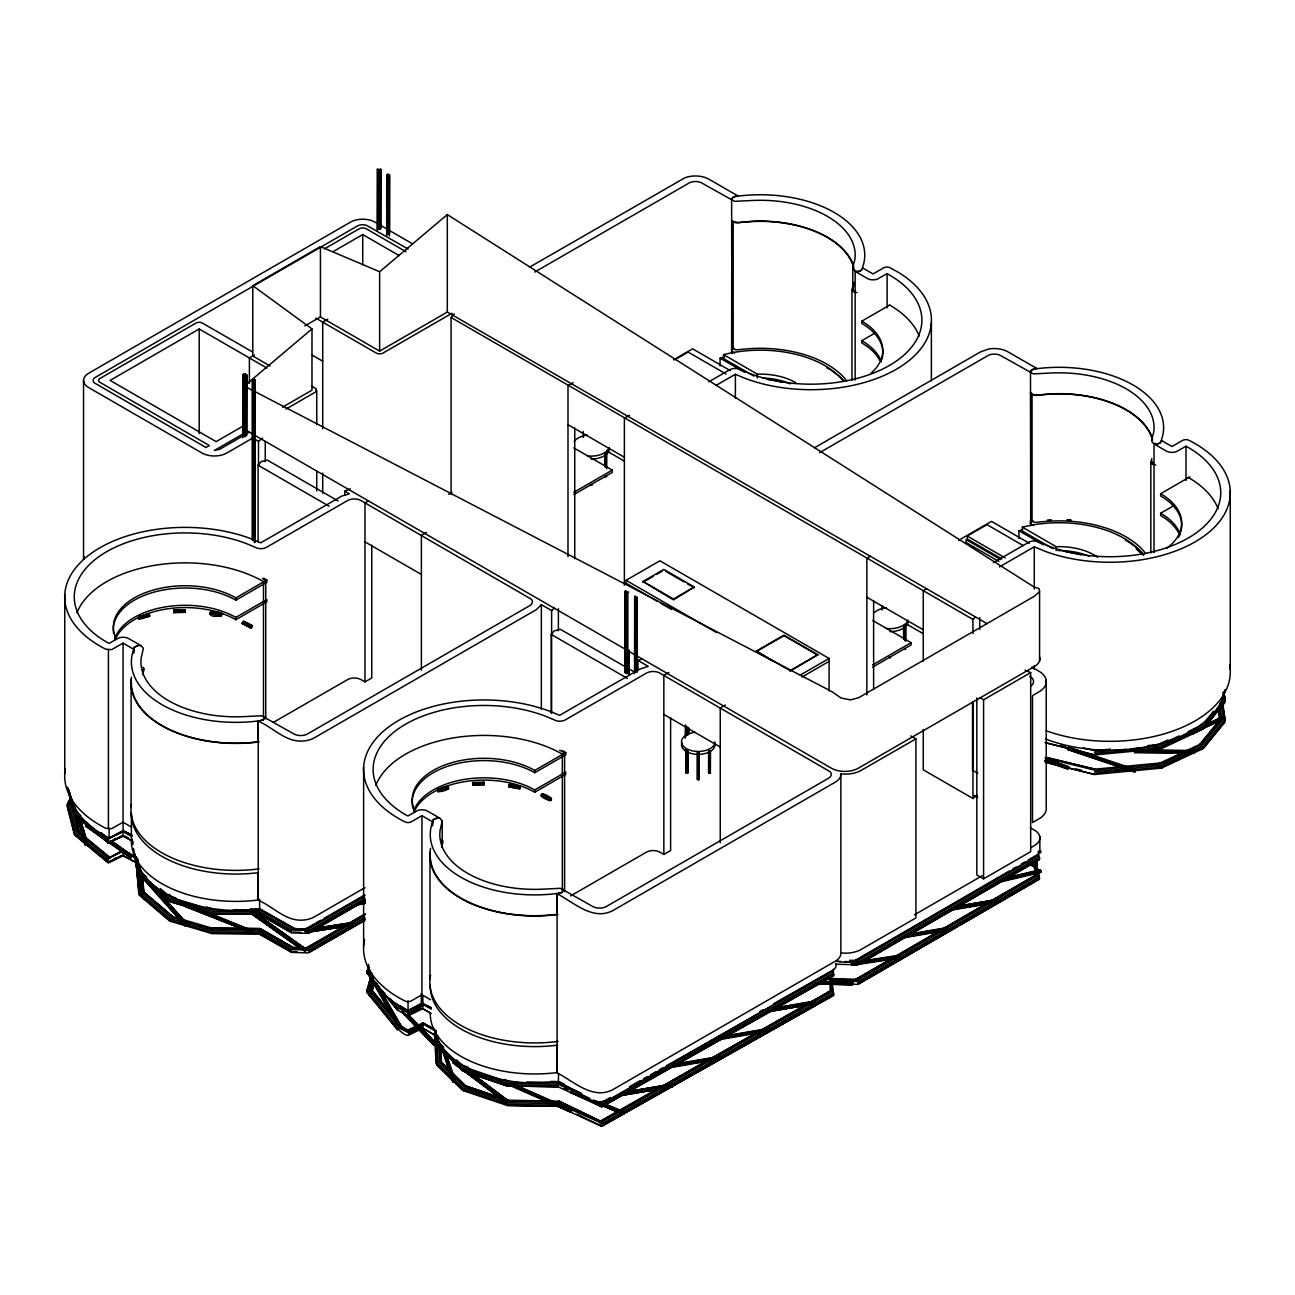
<?xml version="1.0" encoding="UTF-8"?>
<svg xmlns="http://www.w3.org/2000/svg" width="1295" height="1295" viewBox="0 0 1295 1295"><rect width="100%" height="100%" fill="white"/><g stroke="black" fill="none" stroke-linecap="round" stroke-linejoin="round"><path stroke-width="1.5" d="M1067.582 768.663L1068.666 766.624L1045.826 758.498M626.731 1093.32L622.879 1093.967L623.899 1095.101L624.918 1093.385L623.284 1092.446M623.899 1095.101L671.992 1086.861L673.011 1085.161L672.008 1084.028L623.915 1092.268M670.972 1066.206L671.992 1067.339L673.011 1066.497L672.008 1064.49M719.453 1058.743L721.105 1058.274L720.101 1056.267L675.844 1063.842M719.453 1039.205L721.105 1038.736L720.732 1037.085L768.825 1028.861M768.809 1031.16L769.198 1029.622L721.105 1037.862M813.05 1004.046L768.809 1011.622L769.198 1010.084M852.223 965.342L853.243 963.658L852.256 962.509L851.252 963.334L852.223 965.342L901.207 957.782M431.267 1009.161L422.817 1004.353L422.753 1008.659L429.746 1012.706M436.334 1031.581L422.817 1023.876L422.753 1028.198L434.99 1035.272L434.99 1032.601L436.706 1065.008L462.639 1090.455L507.106 1105.477L558.145 1106.367L601.544 1126.359L833.575 995.337L831.859 979.311L857.581 980.024L942.744 930.571M1038.833 851.382L1039.205 852.936L1040.549 852.806L1041.002 851.171L1039.27 850.637M173.902 612.697L173.805 609.977L185.136 610.091L185.136 612.325L173.87 612.713L173.805 609.977M185.169 612.308L185.072 609.589M483.941 782.131L484.039 784.867L472.74 785.272L472.675 782.52L483.941 782.131L484.039 783.491L472.772 783.88L472.675 782.52M472.772 785.256L472.772 783.88M131.96 836.489L123.041 831.714L122.976 836.036L132.721 841.297M451.081 494.512L451.081 317.469L454.286 313.876M210.599 611.612C239.866 612.632 205.306 621.665 210.826 611.645M221.494 613.765L220.976 616.452M508.854 786.292L509.696 784.187L508.935 786.842L520.121 788.509L520.363 786.324L509.453 784.155M815.526 983.65L852.094 984.896L853.292 983.196L852.401 982.047L823.766 981.545M436.01 1030.901L436.706 1045.47L462.639 1070.933L506.717 1085.89L557.643 1086.764L557.643 1084.077L506.717 1083.219L462.639 1068.245L436.706 1042.799M370.856 995.628L368.945 994.722L370.92 978.712M368.945 994.722L371.163 978.243M369.188 994.252L371.859 978M372.491 980.056L370.758 994.058L369.884 993.993M371.989 990.4L373.219 980.396M372.053 991.371L373.527 980.898M258.741 911.518L258.741 914.205L291.375 932.74L291.375 930.053L258.741 911.518L211.117 911.178L169.839 898.924L139.31 872.976L138.322 863.393M258.741 931.056L258.741 933.744L291.375 952.262L291.375 949.591L258.741 931.056L211.117 930.7L169.839 918.463L139.31 892.514L135.959 859.912L138.808 893.955L169.483 920.033L210.988 932.351L258.547 932.675L291.067 951.178M601.77 1105.509L618.039 1112.243L570.917 1092.219L585.389 1098.225M572.034 1090.244L570.852 1092.737M623.364 1113.943L624.498 1111.968L604.603 1103.728M1134.792 752.686L1135.148 749.886L1134.792 752.686L1193.715 753.156L1194.2 751.699L1193.569 750.436L1134.647 749.967M430.264 1012.641A104.474 60.315 0 0 0 556.769 1072.6L557.093 1072.794C573.717 1081.422 592.981 1100.378 613.134 1089.483L835.34 961.198A19.166 11.072 0 0 0 840.536 955.516L840.86 953.023L846.979 953.169A23.925 13.808 0 0 0 859.864 950.174L915.921 917.928L915.921 738.862L859.864 771.108A23.925 13.808 0 0 1 846.979 774.102L840.86 773.957L840.536 776.466A19.166 11.072 0 0 1 835.34 782.131L613.134 910.417C592.981 921.312 573.717 902.356 557.093 893.728L556.769 893.534A104.474 60.315 0 0 1 432.611 821.856L421.943 815.688L411.26 821.856A4.792 2.768 0 0 1 406.371 822.39L404.882 821.888A120.403 69.509 0 0 1 388.306 727.256A120.403 69.509 0 0 1 550.828 711.667L559.602 715.374L639.665 669.159L648.196 666.342L637.933 660.401L637.933 670.47M1067.63 749.643L1068.618 747.085L1135.456 769.538L1135.165 770.849L1134.598 772.128L1067.63 749.643L1068.618 747.085M1134.598 772.128L1135.456 769.538M503.334 1100.572L453.185 1062.904L454.707 1060.686M131.96 840.811L123.041 836.052L107.776 843.013L108.602 838.852L123.041 831.714M137.319 863.215L123.041 855.59L108.602 862.729L107.469 861.45L108.602 858.391L123.041 851.252L122.976 855.558L135.959 862.583L136.558 868.346M149.605 616.388L148.893 613.749L149.605 616.388L139.132 619.285L138.322 617.197M437.305 789.205C436.544 791.698 439.555 792.669 438.001 789.61C449.365 782.212 454.739 790.258 438.001 791.828M242.246 623.17L243.962 621.357L252.412 625.679L250.874 628.059L242.246 623.17L250.874 628.059M250.696 627.492L252.412 625.679M550.213 800.731C534.997 796.247 541.796 789.529 551.46 798.805C549.906 803.774 548.902 796.635 551.46 798.805M1030.367 864.85L1033.879 866.873L1033.879 864.186L1035.595 875.841M1037.327 865.173L1037.327 862.502M142.531 673.675L143.373 669.143M855.153 292.265L852.774 289.627L852.774 267.401L854.862 259.534A94.907 54.795 0 0 0 752.508 200.466L734.524 201.34L700.741 182.433A9.567 5.52 0 0 0 690.122 182.433L534.689 272.063M854.02 283.524L852.774 289.627M142.677 674.614L144.166 669.078A5.18 2.995 0 0 0 142.774 667.216M300.003 948.361L250.89 913.363L252.395 911.113M306.429 949.623L305.134 951.857M441.546 847.157L443.036 841.62A5.18 2.995 0 0 0 441.644 839.775M851.964 380.39L851.964 289.708L853.955 282.31M1150.834 552.949L1150.834 462.25L1151.838 458.559M242.829 437.791L242.829 375.097L245.111 373.786L246.762 374.741L246.762 435.395M246.568 434.084L246.762 374.741M252.395 539.999L252.395 380.261L254.047 379.322L255.244 380.002L255.244 438.633M255.099 542.265L255.244 380.002M377.314 169.256L378.787 170.908L381.07 169.596L377.314 169.256L377.12 230.623M386.703 235.771L386.703 175.116L388.338 174.161L389.536 174.857L389.536 233.488M389.39 236.03L389.536 174.857M624.967 672.607L624.967 591.734L626.035 590.536M635.311 596.024L634.955 597.351L637.237 597.141L637.237 671.959M685.411 749.465L686.706 750.938M686.026 772.807L687.92 772.629L686.026 772.807L686.123 750.469M698.41 778.683L698.685 779.719L697.406 778.975M710.21 772.338L709.385 773.261L709.093 772.225M889.05 657.196L890.442 658.006L890.134 656.889M518.874 1086.149L558.145 1086.829L601.544 1106.82L602.661 1105.574L601.544 1102.482L610.301 1097.545M705.338 1061.609L599.455 1122.457L608.245 1117.488M602.353 1126.197L601.544 1122.02L558.145 1102.029L507.106 1101.155L463.626 1086.392L438.05 1061.285L436.674 1037.522M368.686 964.338L367.084 973.079L397.565 1010.44M367.084 973.079L368.67 967.511M370.823 976.414L367.084 992.618L397.565 1029.962M397.096 1028.78L366.566 991.322L370.791 976.948L368.476 973.791M367.618 990.756L370.791 979.635M210.826 613.021L210.065 614.283M371.212 979.36L368.476 988.991L398.795 1026.077L408.2 1031.047C411.988 1042.831 394.878 1027.064 393.745 1024.232M371.26 985.058L370.176 988.846L395.299 1019.489M372.086 987.68L373.17 983.941M372.086 990.367L373.705 984.734M374.223 983.391L372.086 990.853L385.797 1007.526M1224.228 699.073L1225.167 697.697L1223.241 696.516M251.489 932.578L185.606 906.549L251.489 932.578L252.12 931.008L186.658 904.039M857.581 960.485L858.488 964.597L1039.383 859.572L1039.383 856.885L1038.331 855.526L857.581 960.485L849.666 960.275M857.581 980.024L858.488 984.135L1039.383 879.111L1036.259 862.195M233.359 909.737L259.275 909.948L292.168 928.564L307.983 928.984L308.938 933.08L364.947 900.883M305.49 949.138L342.576 926.912M139.666 881.863L140.637 891.429L170.794 917.038L211.441 929.098L259.275 929.486L292.168 948.102L307.983 948.523L308.938 952.618L364.947 920.405M602.353 1106.658L833.575 975.815L833.284 969.162M515.151 1084.773L572.001 1109.783L571.063 1111.757M185.638 906.581L186.512 904.541M69.833 802.803L71.29 799.047M69.72 804.503L71.921 798.885M1067.792 767.854L1068.666 766.624M977.741 773.261L972.545 770.266L973.257 768.696M140.977 645.671L128.318 638.37A7.98 4.597 0 0 0 118.444 638.095L109.007 643.453L101.771 639.115A110.852 64.005 0 0 1 101.771 554.713A110.852 64.005 0 0 1 246.681 543.706L257.495 548.238A7.98 4.613 0 0 0 266.495 547.316L348.209 500.178A9.567 5.52 0 0 1 360.334 500.178L531.306 599.197A9.583 5.536 0 0 1 529.558 605.752L307.546 733.925A9.599 5.536 0 0 1 293.852 733.925L261.606 715.763L243.622 716.637A94.907 54.795 0 0 1 141.268 657.552L143.373 648.309L140.977 645.671L138.16 645.477L134.275 647.192L133.401 653.133M439.847 818.213L427.172 810.929A7.98 4.597 0 0 0 417.314 810.638L407.876 815.996L405.594 814.717A110.852 64.005 0 0 1 398.277 728.858A110.852 64.005 0 0 1 545.551 716.248L556.364 720.781A7.98 4.613 0 0 0 565.365 719.874L647.079 672.736A9.567 5.52 0 0 1 659.204 672.736L830.176 771.739A9.583 5.536 0 0 1 828.428 778.295L606.416 906.484A9.599 5.536 0 0 1 592.721 906.484L560.476 888.305L542.492 889.179A94.907 54.795 0 0 1 440.138 830.111L442.226 820.868L439.847 818.213L437.014 818.019L433.145 819.735L432.271 825.676M852.774 267.401L853.486 270.105L857.986 271.626L860.689 270.849L862.729 267.984M819.573 452.667L988.991 354.992A9.567 5.52 0 0 1 999.61 354.992L1033.394 373.883L1051.378 373.009A94.907 54.795 0 0 1 1153.732 432.093L1151.644 439.944L1152.356 442.663L1156.856 444.169L1159.543 443.408L1161.599 440.543M401.774 1012.01L434.149 1045.389L435.978 1043.462L407.828 1014.454M130.86 858.067L85.664 826.307L87.137 824.429M70.885 797.121L67.469 804.033L74.786 832.507L107.776 859.864M70.367 798.4L66.935 805.344L74.301 833.964L107.469 861.45M70.545 799.841L68.862 803.256L76.081 831.358L108.602 858.391M1224.649 718.434L1224.342 716.167L1204.706 725.847M258.094 541.796L258.094 465.213L261.04 461.7L267.126 460L338.108 500.987M551.233 713.043L551.233 634.437L554.179 630.94L560.249 629.24L626.052 667.216M121.422 835.971L109.622 842.381L110.447 840.908M121.422 855.509L109.622 861.92L110.447 860.447M1038.8 870.726L1039.853 869.835L1040.986 870.904L1040.613 872.458L1039.27 872.344M520.363 786.324L520.121 788.509M950.336 909.64L998.04 902.065L996.778 901.887M304.778 931.477L306.381 932.449L306.413 930.15M142.094 875.938L141.722 876.99L185.072 925.795L186.172 925.504M185.072 925.795L187.192 923.869M87.882 844.486L85.114 844.907L87.558 845.02M446.451 1054.292L455.273 1080.645L452.7 1081.568L455.112 1081.633M370.548 975.977L369.091 975.669L370.969 974.342M551.621 713.189L551.621 610.576L541.359 604.652L536.389 609.621L314.264 737.875A19.215 11.088 0 0 1 302.496 741.064C285.418 742.148 272.937 727.304 258.223 721.169L257.899 720.991A104.474 60.315 0 0 1 133.741 649.297L123.074 643.146L111.629 649.637L105.688 649.167A120.419 69.525 0 0 1 89.565 554.584A120.419 69.525 0 0 1 251.975 539.092L260.748 542.832L341.896 496.034L349.326 493.784L344.794 491.177L344.794 495.192M311.561 386.104L316.207 388.872L315.672 391.932L285.985 409.09M851.284 982.856L852.401 982.047M85.664 826.307L86.7 825.093M1213.464 711.279L1202.294 724.925L1188.065 731.659M1219.647 703.703L1223.37 699.17L1222.82 695.269M1202.294 729.247L1218.417 709.563M1220.894 706.536L1223.37 703.493M1224.762 702.78L1203.395 728.923L1161.405 748.623M1202.294 748.785L1218.417 729.085M1224.762 722.319L1203.395 748.461L1161.405 768.145M1199.85 744.156L1219 720.846M1203.249 740.675L1207.053 736.046M1209.595 732.954L1219.744 720.587M258.498 465.488L258.498 441.336L262.626 438.163M551.621 610.576L554.179 608.148M972.95 633.514L972.95 619.431L975.507 616.987M923.254 729.554L923.254 769.797L972.95 798.481L977.077 795.308M434.149 1045.389L435.573 1044.32M304.827 325.952L320.432 316.935L379.645 351.107L379.645 271.74L447.309 214.582L1034.333 587.169L1039.124 588.642L1039.577 591.637L1034.333 596.267L858.407 697.843L850.426 699.883L841.135 698.021L831.325 691.303L246.115 387.011M247.394 383.466L311.982 328.914L252.768 285.677L320.432 246.6L379.645 271.74M453.185 1062.904L465.277 1070.997M134.275 647.192L138.16 645.477M861.871 269.91L857.986 271.626M433.145 819.735L437.014 818.019M1160.725 442.453L1156.856 444.169M350.298 488.798L344.794 491.177M109.622 842.381L115.643 838.399M109.622 861.92L115.643 857.938M242.424 623.737L251.942 627.784M121.584 831.681L109.622 838.059L123.106 830.726L131.734 835.048M135.457 856.756L123.106 850.265L109.622 857.581L121.584 851.22M856.448 959.741L1009.258 871.001M1012.722 868.994L1016.203 866.97M1021.415 863.943L1024.879 861.936M1028.359 859.912L1037.036 854.878M1039.383 856.885L858.488 961.926L844.615 961.554M858.844 963.496L1039.772 858.439M906.241 936.56L857.581 964.824L835.825 964.225M909.721 934.553L1039.383 859.572M890.232 959.336L855.526 979.489L891.17 959.109M895.428 956.309L937.078 932.141M942.291 929.114L985.673 903.926M989.137 901.903L1037.036 874.4L1034.948 862.842M896.383 956.082L939.798 930.878M943.262 928.855L986.677 903.651M990.157 901.628L1037.036 874.4M856.901 979.587L869.042 972.545M872.522 970.522L889.859 960.453M896.804 956.422L908.944 949.365M912.425 947.357L934.974 934.262M943.65 929.227L985.285 905.043M997.425 898.002L1009.566 890.944M1013.03 888.937L1025.187 881.879M1028.651 879.872L1033.847 876.844M946.208 928.547L1038.331 875.064M1039.383 876.424L858.488 981.448L832.717 980.768L833.057 982.355M858.844 983.018L1039.772 877.961M386.703 175.116L389.39 175.359M324.495 248.818L359.346 228.697A4.792 2.768 0 0 1 366.113 228.697L406.047 251.764M266.883 368.055L199.203 328.979L110.107 380.406L216.119 441.627L244.075 425.488M333.025 251.699L362.729 234.557L399.232 255.633M254.467 355.024L249.385 357.954L249.385 383.336M327.764 319.201L322.698 322.131L322.698 428.774M242.829 375.097L246.568 375.453M252.395 380.261L255.099 380.503M282.488 407.213L311.982 390.183L311.982 328.914M379.645 351.107L447.309 312.046L987.033 623.64M529.493 267.207L684.861 177.82A19.15 11.056 0 0 1 708.899 179.179L738.231 196.112A104.474 60.315 0 0 1 862.405 267.79L873.057 273.957L883.757 267.79A4.792 2.768 0 0 1 889.924 267.677L898.908 272.646A120.419 69.525 0 0 1 902.874 365.141A120.419 69.525 0 0 1 744.156 377.994L735.398 374.271L716.248 385.327M244.059 433.307L214.355 450.45L219.486 449.414L249.385 432.174M452.004 313.244L383.029 353.066A4.792 2.768 0 0 1 376.262 353.066L315.689 318.101M252.768 438.034L226.835 453.007A17.563 10.15 0 0 1 202.02 453.023L88.513 387.48A17.547 10.133 0 0 1 88.675 373.251L351.431 221.607A17.547 10.133 0 0 1 374.045 221.607L412.182 243.622M368.363 500.874L364.98 502.832L364.98 681.882L360.334 679.244A9.567 5.52 0 0 0 348.209 679.244L273.439 722.367M573.07 382.689L567.987 385.619L567.987 556.64M76.939 612.843A110.852 64.005 0 0 1 154.234 565.397A110.852 64.005 0 0 1 263.484 581.617L265.734 580.306L265.734 718.887M116.42 639.228A71.775 41.44 0 0 1 148.197 591.653A71.775 41.44 0 0 1 235.852 597.885L266.867 579.982L266.867 582.264L235.852 600.168A71.775 41.44 0 0 0 154.413 592.009A71.775 41.44 0 0 0 113.669 633.53M673.529 359.848L692.615 348.841L730.429 370.678M674.938 359.686L688.098 352.094L726.074 374.012M448.556 494.301L452.004 492.31M114.705 638.645A71.775 41.44 0 0 1 164.271 607.08A71.775 41.44 0 0 1 235.852 617.424L266.867 599.52L266.867 601.803L235.852 619.706A71.775 41.44 0 0 0 165.388 609.168A71.775 41.44 0 0 0 115.206 639.601M426.46 532.455L421.377 535.385L421.377 670.179M629.451 415.242L624.384 418.172L624.384 585.178M708.786 381.815L729.652 369.771A7.98 4.613 0 0 1 738.927 368.945L746.47 372.199A110.852 64.005 0 0 0 893.161 363.167A110.852 64.005 0 0 0 894.376 277.988L887.124 273.65L877.298 279.153A7.98 4.597 0 0 1 867.828 278.733L855.153 271.432L855.153 380.082M881.846 359.492A71.775 41.44 0 0 0 861.79 323.442L861.79 321.16L889.357 305.248M573.75 492.343L612.26 470.101L612.26 472.384L573.75 494.609M605.299 475.929C603.243 477.58 608.747 476.884 605.93 475.864M879.71 360.253A71.775 41.44 0 0 0 861.79 342.981L861.79 340.698L875.566 332.734M364.98 681.882L371.762 677.981L371.762 545.195M814.587 447.714L980.736 351.787L988.668 349.019A19.166 11.072 0 0 1 1007.785 351.738L1037.101 368.67A104.474 60.315 0 0 1 1161.259 440.349L1171.926 446.5L1183.387 440.009A4.792 2.768 0 0 1 1187.936 439.911L1189.377 440.51A120.419 69.525 0 0 1 1206.552 534.204A120.419 69.525 0 0 1 1046.231 551.735L1034.268 546.814L999.449 566.919M657.471 601.366L626.068 583.236L626.068 580.306L659.9 560.784L829.075 658.443L829.075 691.028M642.984 581.487L663.849 569.444L694.298 587.023L673.449 599.844L642.984 581.487L673.449 599.067L694.298 587.023M642.984 582.264L653.425 576.243M656.905 574.235L662.117 571.224M624.967 591.734L628.722 592.074M668.932 672.445L663.849 675.375L663.849 854.441L659.204 851.802A9.567 5.52 0 0 0 647.079 851.802L570.577 895.93M870.24 556.219L866.857 558.177L866.857 694.978M375.809 785.401A110.852 64.005 0 0 1 453.088 737.956A110.852 64.005 0 0 1 562.354 754.159L564.604 752.864L564.604 891.446M415.29 811.771A71.775 41.44 0 0 1 447.066 764.196A71.775 41.44 0 0 1 534.722 770.444L565.737 752.541L565.737 754.807L534.722 772.726A71.775 41.44 0 0 0 451.178 765.167A71.775 41.44 0 0 0 413.154 808.776M773.245 661.373L756.329 651.094L783.961 635.133L817.792 654.671L790.16 671.15M756.329 651.612L783.961 635.651L817.792 655.189M958.51 540.42L991.484 521.383L1029.298 543.22M1001.747 558.89L967.235 538.963L967.235 536.033L986.968 524.637L1023.212 545.567M364.98 887.642L314.264 916.925A19.215 11.088 0 0 1 302.496 920.13C285.418 921.214 272.937 906.37 258.223 900.235L257.899 900.041A104.474 60.315 0 0 1 131.394 840.099L131.394 812.742M413.574 811.188A71.775 41.44 0 0 1 463.141 779.622A71.775 41.44 0 0 1 534.722 789.982L565.737 772.063L565.737 774.345L534.722 792.249A71.775 41.44 0 0 0 415.29 809.521M365.109 895.395L310.881 926.702A14.358 8.288 0 0 1 292.67 927.722L260.667 909.462L250.502 909.737A99.683 57.547 0 0 1 136.38 856.562M725.313 704.998L720.247 707.928L720.247 842.737M926.637 588.772L923.254 590.73L923.254 661.146M817.792 654.671L790.16 670.632L756.329 651.094M800.326 675.051L829.075 658.443M802.01 677.01L829.075 661.373M1180.716 532.035A71.775 41.44 0 0 0 1160.644 495.985L1160.644 493.703L1189.943 476.803M872.62 664.885L911.13 642.66L911.13 644.942L872.62 667.168M698.685 766.705L698.41 765.669M1178.58 532.795A71.775 41.44 0 0 0 1160.644 515.523L1160.644 513.241L1174.435 505.293M663.849 854.441L670.616 850.54L670.616 717.738M430.555 999.724L421.943 994.754L411.26 1000.922A4.792 2.768 0 0 1 406.371 1001.456L404.882 1000.954A120.403 69.509 0 0 1 364.575 939.474M980.202 697.843L983.585 699.786L1030.674 672.607L1030.674 851.673L983.585 878.852L976.819 874.951L976.819 697.892M914.383 914.853L982.177 875.744M1030.852 847.658L1034.333 845.651A19.134 11.056 0 0 0 1035.595 830.823L1030.351 827.796M306.818 928.256L320.804 920.211M324.3 918.204L364.526 895.072M307.983 928.984L363.976 896.787M364.947 898.196L308.938 930.409L291.375 930.053M309.295 931.963L365.32 899.766M363.976 901.126L307.983 933.323L292.168 932.902L259.275 914.286M347.821 923.902L365.303 913.849M305.863 948.021L345.296 925.666M348.792 923.659L364.526 914.61M308.987 947.131L314.232 944.12M317.728 942.112L321.225 940.089M324.721 938.082L340.455 929.033M349.197 924.015L364.931 914.966M307.983 948.523L348.226 925.375M351.722 923.367L363.976 916.326M364.947 917.734L308.938 949.931L291.375 949.591M309.295 951.501L365.32 919.288M363.976 920.664L307.983 952.861L292.168 952.44L259.275 933.824L211.441 933.436L169.839 921.133L139.31 895.185L138.322 885.602M993.346 562.661L1029.541 541.828A7.98 4.597 0 0 1 1037.085 541.31L1048.319 545.94A110.852 64.005 0 0 0 1195.593 533.33A110.852 64.005 0 0 0 1188.276 447.487L1185.993 446.192L1176.556 451.55A7.98 4.597 0 0 1 1166.698 451.275L1154.023 443.975L1154.023 552.625M368.767 966.054A115.627 66.757 0 0 0 399.556 1005.875L408.038 1010.586L421.312 1003.366L430.685 1007.672M70.464 796.425A115.611 66.757 0 0 0 109.12 838.011L123.074 830.791L131.928 835.372M759.631 1011.638L763.127 1009.663M773.617 1003.722L831.293 971.072M629.548 1086.634L640.054 1080.694M643.55 1078.719L647.047 1076.744M650.543 1074.753L655.804 1071.791M659.301 1069.799L662.797 1067.825M666.294 1065.85L832.556 971.752L833.575 973.128L602.353 1103.971L593.418 1100.005M602.661 1105.574L833.964 974.682M601.544 1106.82L624.303 1093.951M629.548 1090.973L673.303 1066.222M678.548 1063.244L724.051 1037.489M727.547 1035.514L771.302 1010.747M776.547 1007.785L818.553 984.006M822.05 982.031L833.575 975.815M710.615 1058.614L805.636 1004.823M809.148 1002.832L830.273 990.885L817.566 998.979M756.134 1033.151L599.763 1121.373M761.379 1030.189L831.293 990.61L830.807 978.518L856.448 979.263M611.758 1115.497L617.035 1112.502M620.564 1110.511L624.077 1108.52M627.589 1106.529L646.95 1095.57M650.462 1093.579L653.975 1091.588M666.294 1084.627L676.848 1078.654M680.361 1076.663L692.679 1069.686M696.192 1067.695L703.234 1063.713M719.065 1054.745L722.578 1052.754M726.106 1050.763L745.451 1039.82M748.963 1037.829L754.24 1034.834M764.795 1028.861L784.155 1017.902M787.668 1015.911L791.18 1013.92M794.709 1011.929L801.734 1007.947M601.544 1122.02L661.049 1088.35M666.294 1085.372L711.797 1059.634M715.309 1057.643L760.796 1031.888M764.309 1029.913L832.556 991.29L831.859 979.311M758.125 1034.397L761.638 1032.406M602.661 1125.096L833.964 994.204M601.544 1126.359L833.575 995.337M422.753 1005.972L408.443 1013.143L397.565 1007.753L389.941 998.413M422.753 1025.51L408.443 1032.682L397.565 1027.291L367.084 989.93M1207.474 723.856L1221.768 716.815M1203.476 727.401L1223.111 717.721M1192.112 731.934L1192.776 733.472L1223.225 718.579M1192.776 733.472L1221.072 720.198M396.27 1003.463L398.795 1006.539L408.2 1011.524L422.817 1004.353M395.007 1006.247L398.795 1010.877L408.2 1015.847L422.817 1008.675L431.267 1013.483M408.2 1031.047L422.817 1023.876M408.2 1035.385L422.817 1028.214L436.334 1035.903M142.418 894.813L141.592 896.14M431.3 1008.044L422.915 1003.35L407.893 1010.537L400.317 1006.069M409.56 1014.082L421.247 1008.481M407.634 1030.108L422.915 1022.888L432.821 1028.343M409.56 1033.604L422.915 1027.226M1160.741 743.362L1168.041 739.898M1160.207 762.982L1180.846 753.366M1186.317 750.76L1200.951 743.832L1221.671 718.563L1220.019 707.005M1163.59 762.334L1183.306 752.962M1190.477 749.562L1195.852 747.005M642.142 658.928L637.933 660.401M1179.178 735.868L1161.405 744.285L1147.678 745.596M1184.52 752.864L1161.405 763.823L1094.728 770.169L1045.033 757.883M1189.846 750.339L1202.294 744.447L1223.37 718.693L1221.428 705.063M107.776 843.013L123.041 836.052M123.041 855.59L107.776 862.551L74.786 835.178L67.469 806.704M1193.569 733.698L1194.67 732.679L1193.197 730.898M998.121 882.494L996.778 882.381M483.99 784.867L483.893 783.524M1039.383 879.111L857.581 984.362L831.859 983.65M138.743 616.598L148.893 613.749M149.281 614.202L139.132 617.051L139.132 619.285M139.455 617.861L149.605 615.012M138.743 618.832L149.718 615.837M438.001 789.61L448.151 786.761M438.325 790.403L448.475 787.554M437.613 791.374L448.475 788.93M438.438 791.229L448.588 788.38M1008.951 877.136L1039.853 869.835M1005.778 878.382L1040.549 870.159M1009.825 877.573L1036.874 871.179M1004.289 879.58L1040.986 870.904M998.51 881.83L1041.018 871.778M999.384 882.251L1040.613 872.458M830.807 978.518L829.609 979.813L830.807 982.856M361.062 901.984L364.899 901.336M361.434 902.761L365.287 902.097M357.598 904.282L365.287 902.971M355.947 904.752L363.636 903.441M354.652 905.448L364.899 903.619M958.947 905.998L995.499 899.734M962.153 905.513L994.868 899.912M955.726 907.018L998.04 899.766M963.69 905.836L967.543 905.189M971.38 904.525L975.232 903.861M979.085 903.198L982.921 902.55M986.774 901.887L990.626 901.223M954.188 908.119L998.429 900.543M952.262 909.317L998.429 901.417M952.537 909.462L989.089 903.198M949.316 910.482L991.63 903.23M912.133 933.614L947.406 927.511M907.633 934.78L948.021 927.868M911.745 934.262L915.597 933.614M919.45 932.95L923.286 932.287M927.139 931.623L930.992 930.976M934.828 930.312L944.46 928.661M908.005 935.557L948.409 928.628M902.518 937.548L948.409 929.502M903.133 937.92L948.021 930.166M777.178 1007.494L814.361 1001.051M774.588 1008.336L814.992 1001.423M776.79 1008.141L780.642 1007.494M784.479 1006.83L796.02 1004.855M799.873 1004.192L803.726 1003.544M807.562 1002.88L811.415 1002.217M773.05 1009.436L815.381 1002.184M769.198 1010.958L815.364 1003.058M769.473 1011.104L807.95 1004.515M768.178 1011.8L810.508 1004.548M727.79 1035.417L766.268 1028.829M732.549 1035.255L736.386 1034.592M740.238 1033.944L744.091 1033.281M747.927 1032.617L751.78 1031.969M755.632 1031.306L763.322 1029.994M721.105 1038.736L769.198 1030.496M720.085 1039.561L766.883 1031.484M672.623 1064.862L720.732 1056.623M673.011 1065.623L721.105 1057.384M673.011 1066.497L721.105 1058.274M671.36 1066.967L688.681 1064.004M692.517 1063.341L711.764 1060.055M671.992 1067.339L720.716 1058.921M629.046 1091.458L669.45 1084.546M624.53 1092.624L672.623 1084.401M634.437 1091.118L638.273 1090.455M642.126 1089.807L645.978 1089.144M649.815 1088.48L653.667 1087.832M657.52 1087.169L667.135 1085.518M624.918 1093.385L673.011 1085.161M624.918 1094.259L673.011 1086.036M623.267 1094.728L671.992 1086.861M624.53 1094.922L672.623 1086.683M258.223 721.169L263.516 719.777L264.196 716.799L263.516 719.777L258.223 721.169L258.223 900.235M447.762 786.292L447.762 788.525M557.093 893.728L562.386 892.32L563.066 889.357L562.386 892.32L557.093 893.728L557.093 1072.794M317.534 927.948L352.709 922.461M318.861 927.819L350.136 922.93M316.19 928.628L353.325 922.817M322.374 927.851L326.291 927.252M330.193 926.637L334.11 926.022M338.011 925.407L343.887 924.5M312.645 930.004L355.656 923.286M310.687 931.186L353.697 924.468M311.01 931.332L332.507 927.981M336.425 927.366L346.202 925.844M306.381 932.449L353.292 925.116M305.766 932.627L348.76 925.893M865.983 960.388L899.28 955.241M862.664 961.376L899.895 955.613M853.243 963.658L857.16 963.043M861.078 962.444L900.268 956.39M853.227 964.532L900.252 957.264M851.608 964.985L865.319 962.865M869.236 962.25L890.798 958.931M408.2 1015.847L408.2 1011.524M259.146 741.873L255.293 742.359A104.863 60.541 0 0 1 131.459 677.091M259.146 868.832L255.293 869.333A104.863 60.541 0 0 1 131.459 804.066M558.015 914.416L554.163 914.901A104.863 60.541 0 0 1 430.587 848.257M558.015 1041.39L554.163 1041.876A104.863 60.541 0 0 1 430.587 975.232M1110.414 749.141L1094.728 750.647L1083.267 747.798M1094.566 752.265L1126.261 749.255M1130.227 748.866L1161.939 745.855L1203.395 726.252L1224.762 700.093L1223.629 692.242M1094.502 753.917L1162.133 747.474L1203.816 727.774L1225.28 701.485L1223.872 691.611M1100.912 753.415L1104.91 753.026M1114.882 752.087L1118.864 751.699M1126.844 750.938L1132.817 750.372M1154.751 748.267L1158.75 747.895M1136.168 750.987L1094.566 754.953L1073.102 749.562M1142.125 750.42L1161.939 748.542M1120.855 766.705L1094.939 769.181L1046.489 757.413M1124.691 766.381L1160.741 762.901M1152.145 764.795L1156.063 764.406M1094.566 771.804L1161.939 765.394L1203.395 745.774L1224.762 719.631L1222.512 703.913M1094.502 773.455L1162.133 767.012L1203.816 747.312L1225.28 721.007L1222.755 703.266M1100.912 772.953L1106.901 772.37M1114.882 771.61L1118.864 771.237M1128.835 770.282L1132.817 769.894M1142.789 768.955L1146.771 768.566M1156.743 767.611L1160.741 767.239M1161.939 768.064L1094.566 774.475L1045.777 762.237M250.89 913.363L300.23 948.345M173.757 610.512L185.136 610.091M173.902 611.321L185.169 610.932M173.918 612.179L185.185 611.774M173.805 612.211L183.194 611.871M472.74 783.038L483.99 782.649M472.675 784.754L484.055 784.333M65.365 768.582A120.419 69.525 0 0 0 105.688 828.233L111.629 828.703L123.074 822.212L131.685 827.181M221.413 909.64L211.441 909.559L170.794 897.5L160.24 888.548M258.741 914.205L211.117 913.849L169.839 901.611L139.31 875.663M211.441 913.898L253.286 914.238M211.117 933.387L258.741 933.744M1135.585 750.323L1194.006 750.873M1135.78 751.149L1194.2 751.699M1168.398 751.747L1172.428 751.796M1135.666 752.006L1194.087 752.557M1134.355 752.249L1172.622 752.605M249.903 908.928L259.923 909.025L293.156 927.738M211.846 928.126L241.89 928.402M245.904 928.434L259.923 928.564L293.156 947.276L306.818 947.794M238.329 928.434L212.17 928.175L171.96 916.31L142.272 891.122M246.374 928.499L260.457 928.644L294.256 948.539L284.172 942.889M557.449 1085.712L506.572 1084.854L462.266 1069.799M551.767 1103.518L506.717 1102.757L462.639 1087.784L436.706 1062.337M555.506 1105.202L506.572 1104.392L462.266 1089.338M506.717 1105.428L557.643 1106.286L557.449 1105.234M550.893 1081.438L558.776 1081.568L564.231 1084.19M516.915 1081.778L507.106 1081.616L463.626 1066.853L456.52 1059.877M526.741 1081.956L558.145 1082.507L581.665 1093.336M514.957 1086.084L507.106 1085.955L463.626 1071.192L436.188 1044.223L435.379 1030.334M558.776 1101.106L600.556 1121.211L559.278 1101.187L507.575 1100.183L464.856 1085.679L439.701 1061.01L438.908 1047.153M508.109 1101.284L514.034 1101.397M548.934 1105.266L558.776 1105.444M821.014 981.659L852.984 982.419M823.312 982.193L827.311 982.274M821.338 982.452L853.292 983.196M843.191 983.536L851.495 984.508M819.233 983.277L853.195 984.087M816.125 984.038L852.741 984.734M836.683 961.343L840.649 961.44M293.156 932.076L300.958 932.368M293.156 951.615L297.057 951.76M835.809 963.464A14.358 8.288 0 0 1 831.924 970.975L609.751 1099.245A14.358 8.288 0 0 1 590.52 1099.843L559.521 1082.005L549.355 1082.296A99.683 57.547 0 0 1 435.525 1030.998M210.308 612.082L221.591 614.299M210.065 612.907L220.733 615.028M209.984 613.749L221.267 615.967M509.178 784.64L520.444 786.858M508.935 785.45L520.363 787.7M508.935 786.842L519.829 788.995M1046.133 757.478L1095.101 769.214M1060.055 745.499L1065.866 746.924M1054.243 763.629L1060.055 765.037M1075.562 768.809L1081.374 770.217M541.294 796.279L550.812 800.342M1030.674 672.607L1025.041 670.13M1045.033 742.683L1067.97 748.348M1077.521 750.712L1094.728 754.969M1045.033 762.205L1062.224 766.462M1067.97 767.886L1094.728 774.507M1045.777 742.699L1069.201 748.575M731.61 351.576L731.821 220.943L735.884 222.934L744.317 222.125A94.503 54.552 0 0 1 854.344 270.623M1145.606 553.418A94.503 54.552 0 0 0 1043.187 521.658L1034.754 522.468L1030.69 520.477L1030.69 393.502L1034.754 395.493L1043.187 394.684A94.503 54.552 0 0 1 1152.485 439.911M731.821 347.918L735.884 349.909L744.317 349.1A94.503 54.552 0 0 1 846.752 380.859M591.281 484.33L592.042 485.188L590.083 485.01M904.8 648.423L905.561 649.281L903.91 649.426M175.764 897.904L171.96 896.771L168.981 894.246M206.148 906.905L211.846 908.588M179.552 903.36L185.25 905.043M190.155 907.585L170.794 901.838L148.18 882.64M194.023 908.734L209.499 913.315M184.424 920.955L189.993 922.607M197.439 924.808L203.007 926.459M206.731 927.56L212.299 929.211M179.552 922.898L189.054 925.715M1068.553 747.587L1135.391 770.039M1068.326 748.397L1135.165 770.849M1067.695 749.141L1134.857 771.642M464.856 1066.141L468.563 1067.404M503.852 1079.399L507.575 1080.661M472.286 1073.005L485.285 1077.424M498.284 1081.843L507.575 1085M498.381 1096.994L465.844 1085.938L450.692 1071.078M502.217 1098.289L507.964 1100.248M468.126 1087.703L496.681 1097.415M498.284 1101.365L507.575 1104.522M1045.486 758.967L1068.666 767.142M1045.826 759.841L1068.456 767.935M1045.486 760.634L1068.116 768.728M1044.952 760.57L1065.688 767.984M1044.935 761.088L1067.792 769.198M201.664 910.094L250.404 929.761M186.205 905.334L251.813 931.801M731.95 221.137L738.134 222.562L752.508 221.299A94.907 54.795 0 0 1 853.648 266.09M734.524 353.049L731.545 350.961A5.18 2.995 0 0 1 734.135 348.274M1033.394 525.608L1030.415 523.52A5.18 2.995 0 0 1 1033.005 520.817M604.538 1104.246L624.433 1112.486M604.263 1105.024L624.174 1113.279M576.761 1094.566L582.2 1096.816M602.094 1105.056L623.802 1114.04M601.657 1104.959L617.942 1111.709M571.014 1092.77L587.299 1099.52M592.721 1101.754L596.331 1103.259M513.128 1084.465L571.823 1110.284M509.129 1083.624L571.484 1111.078M508.773 1084.384L571.127 1111.838M510.359 1085.631L570.901 1112.292M557.643 1084.077L589.84 1098.403M559.44 1104.408L602.353 1123.51L833.575 992.666L832.556 991.29M564.231 1088.528L567.857 1090.277M576.939 1094.647L600.556 1106.011M576.939 1114.186L600.556 1125.549L599.763 1124.06M243.492 621.244L251.942 625.566M245.84 622.782L252.59 626.246M242.91 621.616L251.343 625.938M242.424 622.361L250.874 626.683M242.91 623.85L251.343 628.172M542.362 793.786L551.281 798.222M541.779 794.175L550.213 798.497M547.898 797.882L551.281 799.598M541.294 794.903L549.744 799.225M541.116 795.713L549.566 800.035M124.887 831.649L128.318 833.43M123.171 850.281L135.182 856.562M124.87 835.987L128.399 837.849M128.383 854.117L135.522 857.921M427.9 1006.102L431.186 1007.915M434.667 1029.46L422.915 1022.888L423.012 1023.94M260.651 929.697L269.052 934.407M272.419 936.285L280.821 940.996M291.067 931.639L258.547 913.153L210.988 912.813L169.483 900.494L138.808 874.416L137.221 859.054M753.949 376.117L723.516 358.537L723.516 354.62L757.332 374.158A49.825 28.765 0 0 1 795.535 382.543M1052.819 548.659L1022.37 531.079L1022.37 527.178L1056.202 546.7A49.825 28.765 0 0 1 1097.691 557.19M720.069 365.999L720.069 358.181L744.398 372.215M1018.938 538.542L1018.938 530.723L1043.268 544.774M967.235 536.033L1005.195 557.951M1000.63 559.553L966.102 539.61L966.102 542.54L998.898 561.48M408.152 249.061L366.485 225.298A7.964 4.597 0 0 0 357.679 225.799L94.454 377.865A7.964 4.597 0 0 0 94.454 382.964L205.97 447.487L209.353 445.529L99.958 382.365A4.792 2.768 0 0 1 99.958 378.464L195.82 323.119A4.792 2.768 0 0 1 201.858 322.763L252.655 352.03M972.95 619.431L451.081 317.469M1031.905 667.135L1038.849 671.15A25.528 14.731 0 0 1 1040.338 691.044L1032.52 695.642L1032.52 822.6L1040.322 818.019A25.528 14.731 0 0 0 1046.231 807.271L1046.231 680.296M567.987 424.695L624.384 457.248M866.857 597.238L923.254 629.791M607.306 451.291L624.514 461.23M906.176 623.85L923.384 633.773M573.75 447.876L612.26 470.101M872.62 620.434L911.13 642.66M312.192 355.138L322.698 361.208M665.549 571.192L684.148 581.941M687.532 583.899L694.298 587.8M270.186 366.048L252.768 355.995L252.768 285.677M910.838 735.932L915.921 738.862M626.068 580.306L716.766 632.672M660.952 603.373L671.425 609.427M246.066 430.264L831.325 768.162A19.134 11.056 0 0 0 858.407 768.162L1034.333 666.585A19.134 11.056 0 0 0 1039.772 657.31M254.208 438.859L258.498 441.336M629.516 669.224L634.712 672.218M258.094 465.213L329.092 506.199M551.233 634.437L627.411 678.434M364.98 541.893L421.377 574.446M663.849 714.452L720.247 747.005M131.394 681.866A104.474 60.315 0 0 0 257.899 741.825L258.223 742.019M430.264 854.425A104.474 60.315 0 0 0 556.769 914.367L557.093 914.561M131.394 814.717A104.474 60.315 0 0 0 257.899 872.7L258.223 872.895M430.264 985.301A104.474 60.315 0 0 0 556.769 1045.243L557.093 1045.437M974.326 795.405L977.822 797.429M1029.962 863.7L1033.475 865.724M1029.687 864.137L1033.183 866.161M407.893 1030.075L400.317 1025.608L397.808 1022.548M134.146 856.934L111.548 841.054L134.016 856.966M87.202 824.073L90.44 826.339M111.354 841.442L129.112 853.923M86.814 824.526L93.272 829.059M111.03 841.54L132.009 856.303M114.138 844.389L120.597 848.921M125.437 852.337L128.674 854.603M86.296 825.223L92.754 829.771M99.213 834.304L102.434 836.57M108.893 841.119L131.491 856.999M86.182 825.805L95.879 832.604M99.1 834.886L102.321 837.153M112.017 843.952L121.698 850.766M85.858 825.902L103.616 838.383M106.854 840.665L131.054 857.678M254.241 912.263L305.005 948.442M254.03 912.279L304.794 948.458M255.762 913.849L304.892 948.863M251.926 911.55L305.96 950.061M260.279 918.042L263.549 920.373M275.009 928.547L281.565 933.209M291.391 940.219L294.661 942.55M251.392 912.247L305.426 950.757M254.84 915.241L267.935 924.581M272.856 928.078L287.587 938.584M290.857 940.915L299.048 946.742M251.003 912.943L305.037 951.436M471.153 1072.843L508.368 1100.799M470.894 1072.843L508.093 1100.782M474.31 1075.692L488.862 1086.634M492.1 1089.063L508.287 1101.219M470.393 1073.264L507.591 1101.219M480.396 1081.244L483.618 1083.672M453.655 1061.787L456.892 1064.231M466.605 1071.515L505.422 1100.685M473.371 1077.068L496.017 1094.081M453.266 1062.483L503.415 1100.151M453.444 1062.904L500.372 1098.144M1029.719 676.281L1032.05 678.094A12.756 7.365 0 0 1 1030.658 686.237M1154.023 464.824L1151.644 460.793M107.469 841.912L74.301 814.425L67.421 787.716M80.727 815.688L76.081 811.835L74.155 804.341M100.864 832.426L108.602 838.852M107.776 840.325L74.786 812.969L68.926 790.193M74.786 815.64L108.602 843.191M76.081 835.696L108.602 862.729M110.447 857.759L77.668 830.985L70.578 803.321M85.421 837.703L109.282 857.614M172.899 916.536L143.599 891.688L142.061 876.424M173.271 917.653L144.101 892.935L142.758 879.58M146.675 877.023L140.637 871.891L140.054 866.145M140.637 876.229L143.648 878.787M140.637 895.768L170.794 921.376M443.732 1047.331L438.05 1041.747L437.71 1035.806M447.924 1068.375L441.045 1061.609L440.268 1047.784M463.626 1090.714L436.188 1063.745L434.472 1034.009M408.071 1014.406L436.221 1043.414M407.277 1014.843L435.428 1043.867M413.056 1021.107L418.69 1026.919M402.567 1011.573L434.942 1044.935M401.919 1011.686L434.294 1045.049M402.017 1011.978L434.392 1045.34M155.675 888.37L184.57 920.907M153.927 886.848L186.771 923.821M151.936 885.699L186.091 924.144M147.339 881.846L185.428 924.743M142.142 877.039L185.039 925.375M371.552 989.558L391.543 1013.888M396.545 1019.974L401.547 1026.061M398.277 1022.694L402.017 1027.243M368.476 969.453L372.264 974.099M382.365 990.788L384.89 993.88M368.476 993.33L378.577 1005.697M381.102 1008.773L384.89 1013.418M387.415 1016.51L389.957 1019.602M373.446 978.178L367.084 970.408L366.566 971.784L397.096 1009.242M376.537 983.148L402.567 1028.295M375.987 983.034L402.017 1028.181M380.277 991.096L387.286 1003.253M389.293 1006.733L396.302 1018.89M398.293 1022.37L400.301 1025.834M370.192 974.585L400.22 1026.676M369.464 975.086L398.504 1025.446M369.771 976.203L395.801 1021.366M369.091 975.669L397.128 1024.296M441.514 840.374L442.242 843.077L442.226 820.868M1222.998 692.55L1225.167 697.697M1223.484 695.091L1224.924 698.523M135.441 861.321L135.959 862.583M1030.804 372.847L1031.484 369.884L1036.777 368.476L1033.459 368.978L1030.48 371.212L1030.804 525.754M1030.415 392.628L1033.394 394.732L1036.987 395.104L1051.378 393.858A94.907 54.795 0 0 1 1152.518 438.649M731.95 200.288L732.614 197.326L737.907 195.917L734.589 196.419L731.61 198.669L731.95 353.195M445.189 1052.236L454.642 1080.467M443.716 1050.488L453.784 1080.613M442.825 1050.196L451 1074.672M452.263 1078.427L453.525 1082.199M442.971 1050.909L453.056 1081.034M442.178 1050.018L452.894 1082.005M81.116 821.694L86.765 840.698M80.355 819.346L87.688 844.032M80.776 822.228L85.858 839.322M79.141 817.242L87.04 843.838M78.283 817.372L86.182 843.968M77.49 817.064L83.689 837.962M76.988 815.882L85.454 844.372M68.748 789.821L70.626 795.972M76.081 814.523L85.308 845.36M74.98 815.267L79.448 832.717M67.469 787.182L78.963 831.503M75.968 822.487L78.963 834.174M559.278 1101.187L559.472 1102.239M1035.984 872.959L1036.68 876.812M141.268 877.751L143.874 893.469M140.702 875.323L143.648 893.016M137.416 859.346L139.374 871.146M140.022 875.08L142.968 892.773M136.525 859.427L142.094 892.854M136.072 859.022L136.72 862.956M137.383 866.889L138.031 870.823M138.678 874.74L139.342 878.674M139.989 882.607L140.637 886.541M134.809 853.874L141.025 891.235M132.122 839.111L132.77 843.045M134.729 854.846L140.281 888.273M132.22 840.617L132.867 844.55M133.531 848.484L140.378 889.778M1038.201 851.608L1038.784 855.59M1037.91 869.155L1038.784 875.129M1223.354 692.954L1223.921 696.872M1223.079 710.518L1223.921 716.41M1218.919 709.741L1220.003 717.381M1218.644 710.502L1219.194 714.322M1218.336 710.583L1219.469 718.596M137.545 858.391L137.934 862.227M138.322 866.064L139.115 873.736M136.946 872.182L137.934 881.765M142.061 879.095L142.45 882.915M143.017 888.645L143.405 892.465M140.912 877.735L141.301 881.555M138.873 874.19L139.261 878.026M440.769 1049.047L441.563 1062.871M829.998 983.132L830.224 991.824M1230.25 490.4L1230.25 669.466M1185.993 446.192L1185.993 480.396M1056.202 546.7L1056.202 550.618M1039.853 836.748L1039.853 848.468A19.134 11.056 0 0 1 1034.333 857.371L857.015 959.676A19.134 11.056 0 0 1 837.541 961.343M1039.577 591.637L1039.577 660.919M1034.268 546.814L1034.268 589.079M1034.268 665.533L1034.268 669.547M1032.05 394.716L1032.05 521.691M1030.48 520.104L1030.48 524.119M983.585 699.786L983.585 878.852M979.716 617.537L979.716 629.597M972.95 701.906L972.95 798.481M972.545 701.728L972.545 770.266M931.38 322.52L931.38 380.859M905.658 626.909L905.658 640.912M905.561 625.275L905.561 641.284M905.108 625.534L905.108 639.536M904.8 626.424L904.8 640.41M904.477 625.598L904.477 639.601M904.169 626.472L904.169 638.467M903.91 625.436L903.91 639.439M903.619 627.104L903.619 639.099M887.124 273.65L887.124 307.854M882.089 606.028L882.089 609.945M873.623 600.54L873.623 689.069M840.86 773.957L840.86 953.023M757.332 374.158L757.332 378.059M735.398 374.271L735.398 398.423M733.18 222.173L733.18 349.148M710.469 750.631L710.388 772.969M709.968 751.213L709.968 773.212M709.385 751.262L709.385 773.261M708.851 751.116L708.851 773.115M708.592 750.809L708.592 772.807M699.203 752.12L699.106 779.477M698.685 752.703L698.685 779.719M698.102 753.787L698.102 779.784M697.568 753.625L697.568 779.622M697.309 752.298L697.309 779.315M688.713 727.984L688.713 733.925M688.535 728.599L688.535 734.54M687.92 752.638L687.92 772.629M687.774 727.062L687.774 734.993M687.823 750.971L687.823 772.969M687.402 751.213L687.402 773.212M687.127 752.185L687.127 772.176M686.819 751.262L686.819 773.261M686.706 727.159L686.706 735.091M686.544 750.226L686.544 772.225M686.301 751.116L686.301 773.115M685.735 724.909L685.735 736.79M685.411 725.702L685.249 738.215M636.978 656.84L636.978 670.988M636.622 597.497L636.622 672.315M635.732 597.578L635.732 672.396M634.955 597.351L634.955 672.17M634.679 596.38L634.55 673.724M628.917 650.009L628.917 674.274M628.722 650.721L628.722 674.97M627.848 592.576L627.848 673.465M626.634 592.689L626.634 673.562M626.035 647.144L626.035 671.409M625.534 592.365L625.534 673.254M625.161 591.038L625.161 671.911M606.805 450.369L606.691 468.725M606.238 452.991L606.238 466.993M605.607 453.056L605.607 467.042M605.299 455.921L605.299 465.925M605.04 454.885L605.04 466.88M604.749 454.545L604.749 466.556M583.219 431.526L583.219 437.386M574.753 427.997L574.753 558.76M562.354 754.159L562.354 890.733M558.388 608.682L558.388 630.811M558.469 1073.782L558.469 1081.6M556.769 893.534L556.769 914.367M556.769 1045.243L556.769 1072.6M541.359 604.652L541.359 709.271M534.722 770.444L534.722 772.726M534.722 789.982L534.722 792.249M447.309 214.582L447.309 312.046M432.611 821.856L432.611 825.643M429.989 852.401L429.989 979.376M422.866 995.596L422.866 1003.415M421.943 815.688L421.943 994.754M421.312 993.605L421.312 1003.366M408.038 1000.825L408.038 1010.586M388.775 175.731L388.775 234.363M387.901 175.812L387.901 234.444M387.464 174.242L387.464 232.89M387.108 175.57L387.108 234.217M386.833 174.615L386.833 233.246M381.07 169.596L380.876 228.94M380.503 168.965L380.503 227.596M380.002 170.81L380.002 229.442M378.787 170.908L378.787 229.555M377.687 170.6L377.687 229.231M363.62 767.207L363.62 946.273M362.729 234.557L362.729 264.747M322.698 473.031L322.698 493.152M320.432 246.6L320.432 316.935M316.741 390.459L316.741 424.647M316.741 470.927L316.741 491.048M265.265 441.466L265.265 461.587M263.484 581.617L263.484 716.184M259.599 899.28L259.599 909.058M257.899 720.991L257.899 741.825M257.899 872.7L257.899 900.041M254.84 379.548L254.84 438.179M254.467 380.876L254.467 542.621M253.593 380.957L253.593 540.679M253.172 379.386L253.172 539.125M252.8 380.714L252.8 540.452M252.541 379.759L252.541 539.497M245.71 375.955L245.71 436.609M244.48 376.068L244.48 436.723M243.897 373.899L243.897 432.53M243.395 375.744L243.395 436.399M243.023 374.401L243.023 433.032M235.852 597.885L235.852 600.168M235.852 617.424L235.852 619.706M199.203 328.979L199.203 433.598M133.741 649.297L133.741 653.085M131.119 679.859L131.119 806.834M123.074 643.146L123.074 830.791M109.12 828.25L109.12 838.011M108.424 649.993L108.424 829.043M83.544 380.277L83.544 559.343A17.547 10.133 0 0 1 84.224 556.672M64.75 594.632L64.75 773.682M715.002 744.722A16.754 9.664 0 0 1 696.613 754.337A16.754 9.664 0 0 1 681.834 742.844M715.002 741.792A16.754 9.664 0 0 1 699.349 751.44A16.754 9.664 0 0 1 681.656 743.055A16.754 9.664 0 0 1 694.978 732.306M559.715 750.193A114.041 65.835 0 0 1 564.604 752.864M562.467 750.712A115.627 66.757 0 0 1 565.737 752.541M262.513 578.525A114.041 65.835 0 0 1 265.734 580.306M263.597 578.169A115.627 66.757 0 0 1 266.867 579.982M1047.428 520.023A99.132 57.239 0 0 1 1051.313 519.797M1125.517 540.177A94.907 54.795 0 0 1 1143.906 554.697M1155.836 465.051A5.18 2.995 0 0 1 1150.834 462.25M908.313 621.001A18.34 10.587 0 0 1 889.973 631.604M907.973 620.143A18.34 10.587 0 0 1 886.395 628.463M874.724 612.195A18.34 10.587 0 0 1 886.395 607.695M1188.276 477.434A110.852 64.005 0 0 1 1218.061 508.66M1180.295 533.378A71.775 41.44 0 0 1 1178.58 537.312M1160.644 493.703A71.775 41.44 0 0 1 1166.844 548.238M1160.644 513.241A71.775 41.44 0 0 1 1180.295 534.463M1057.999 550.569A49.825 28.765 0 0 1 1089.273 556.413M1022.386 527.194A91.281 52.706 0 0 1 1143.485 555.264M1018.955 530.74A93.272 53.856 0 0 1 1022.581 529.784M1136.152 548.918A93.272 53.856 0 0 1 1140.944 553.434M1066.173 552.01A47.834 27.616 0 0 1 1081.017 554.762M826.647 367.618A94.907 54.795 0 0 1 829.545 369.334M831.115 370.321A94.907 54.795 0 0 1 843.968 380.957M856.966 292.492A5.18 2.995 0 0 1 851.964 289.708M609.459 448.459A18.34 10.587 0 0 1 591.119 459.045M609.103 447.601A18.34 10.587 0 0 1 587.525 455.921M574.171 441.482A18.34 10.587 0 0 1 587.525 435.136M889.422 304.875A110.852 64.005 0 0 1 919.191 336.117M861.79 321.16A71.775 41.44 0 0 1 870.709 373.478M861.79 340.698A71.775 41.44 0 0 1 881.426 361.92M762.706 378.043A49.825 28.765 0 0 1 790.403 383.854M723.516 354.636A91.281 52.706 0 0 1 843.644 381.394M720.085 358.181A93.272 53.856 0 0 1 724.504 357.048M767.304 379.467A47.834 27.616 0 0 1 782.148 382.219M1229.732 664.999A120.419 69.525 0 0 1 1173.432 730.849A120.419 69.525 0 0 1 1046.231 730.801M1225.07 689.523A115.627 66.757 0 0 1 1045.664 739.024M1070.819 520.023A99.132 57.239 0 0 0 1066.934 519.797A98.226 56.705 0 0 1 1070.706 520.007"/></g></svg>
